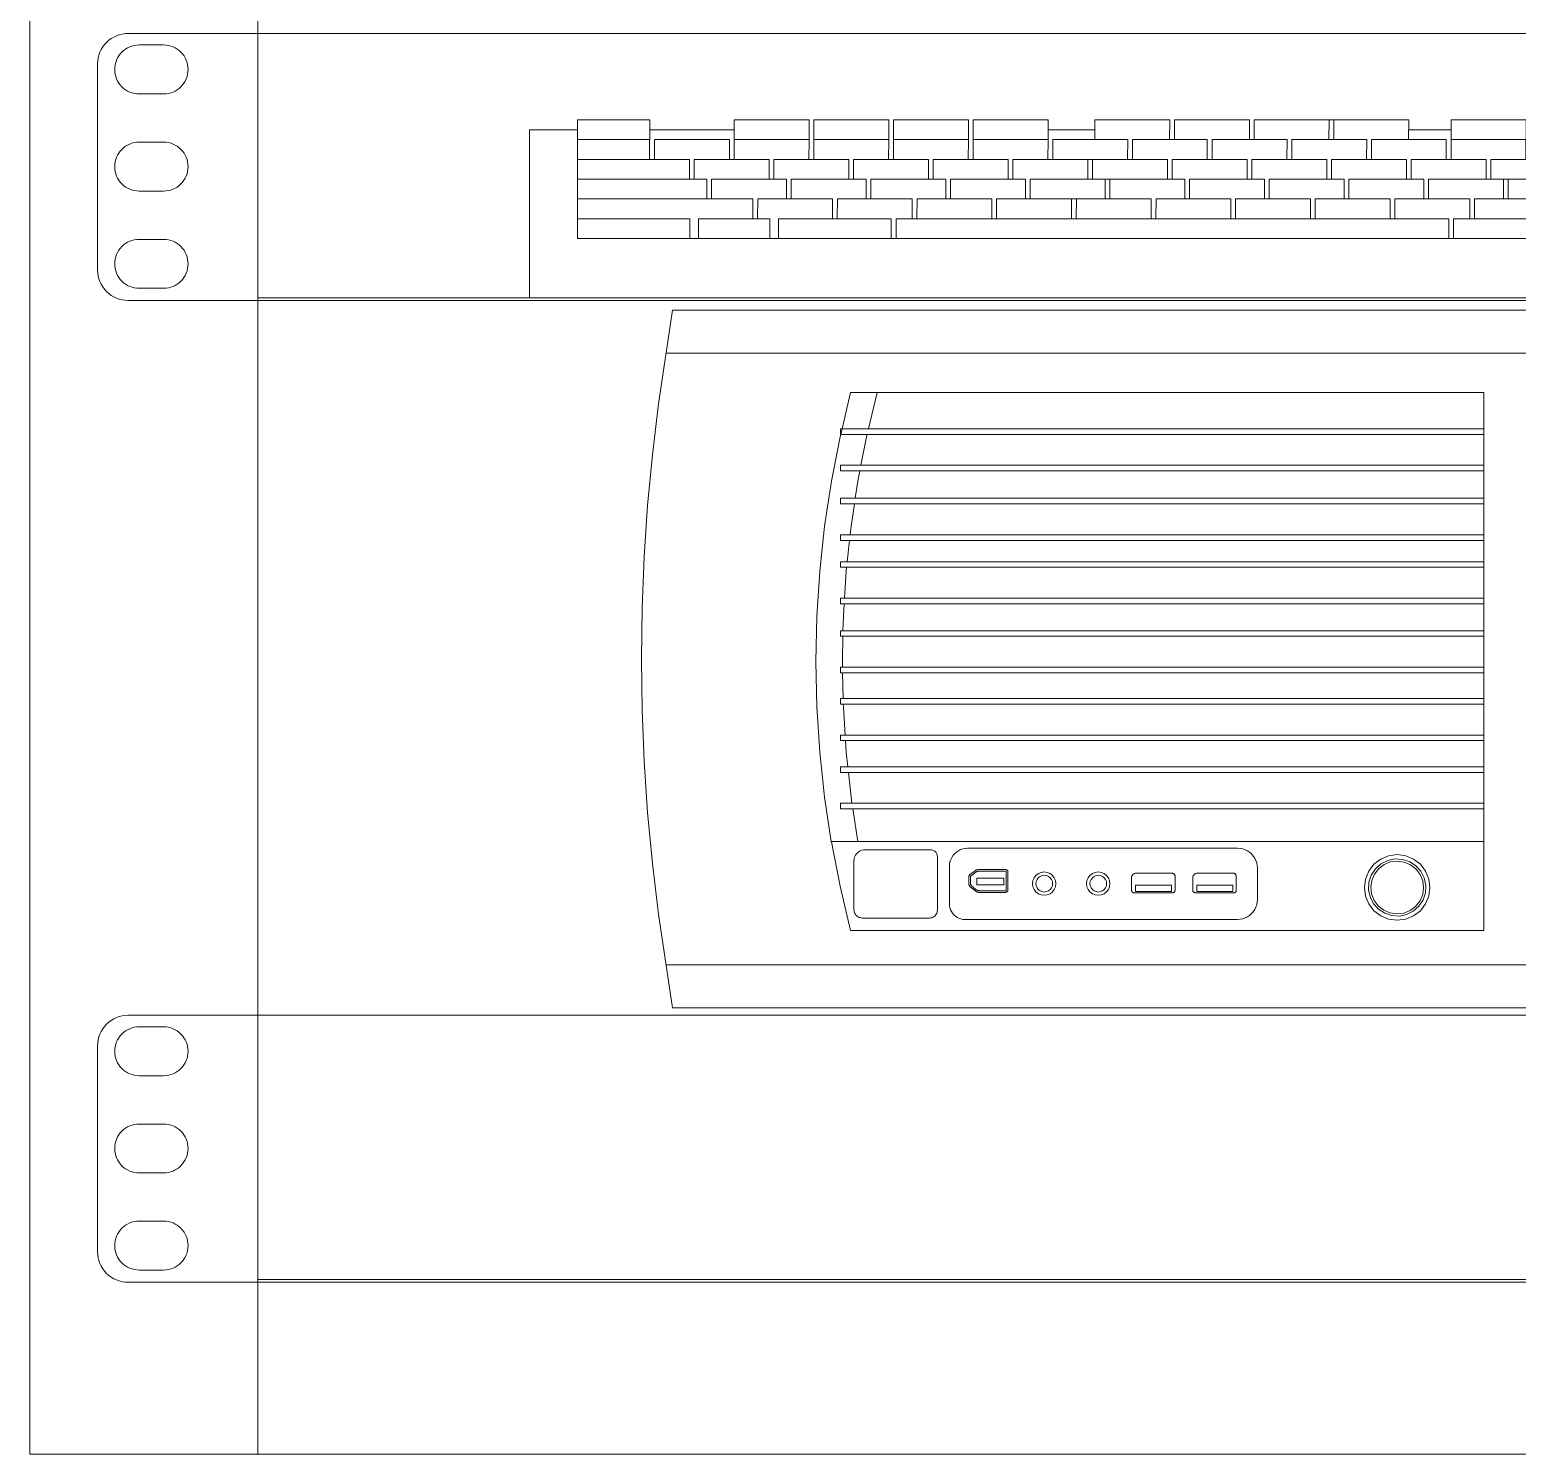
# Model space of a CAD drawing. Header units: millimetres. Extents: x 1256 to 2931, y 3298 to 3694.
# Drawn here: x 2772 to 2784.24, y 3399 to 3410.73 of the extents above; entities that cross this region are included whole.
import ezdxf

# ---------------------------------------------------------------- set-up
doc = ezdxf.new("R2010")
doc.units = ezdxf.units.MM
doc.layers.get('0').update_dxf_attribs({"color": 250, "lineweight": 5})
for name, color, linetype, lineweight in [('(C)1U - Gestion Cable', 250, 'Continuous', 5), ('Pantalla Rack', 250, 'Continuous', 5), ('Rack 1 - 2', 250, 'Continuous', 5), ('Servers', 250, 'Continuous', 5)]:
    doc.layers.add(name, color=color, linetype=linetype, lineweight=lineweight)

# ---------------------------------------------------------------- blocks, each defined once
blk = doc.blocks.new('TECLADO FRONTAL')
at = {"color": 250}
for p, q in [((-0.24055, 0.0425), (-0.24055, 0)), ((-0.24055, 0.0425), (-0.22843, 0.0425)), ((-0.22843, 0.045), (-0.22843, 0.015)), ((-0.21013, 0.045), (-0.22843, 0.045)), ((-0.21015, 0.045), (-0.21017, 0.035)), ((-0.21015, 0.0425), (-0.18878, 0.0425)), ((-0.21013, 0.045), (-0.21014, 0.04)), ((-0.18879, 0.04), (-0.18878, 0.045)), ((-0.16986, 0.045), (-0.18878, 0.045)), ((-0.16986, 0.045), (-0.16987, 0.04)), ((-0.16865, 0.04), (-0.16864, 0.045)), ((-0.14973, 0.045), (-0.16864, 0.045)), ((-0.14973, 0.045), (-0.14974, 0.04)), ((-0.14852, 0.04), (-0.14851, 0.045)), ((-0.12959, 0.045), (-0.14851, 0.045)), ((-0.12959, 0.045), (-0.1296, 0.04)), ((-0.12838, 0.04), (-0.12837, 0.045)), ((-0.10945, 0.045), (-0.12837, 0.045)), ((-0.10945, 0.045), (-0.10946, 0.04)), ((-0.10946, 0.0425), (-0.09764, 0.0425)), ((-0.09765, 0.04), (-0.09764, 0.045)), ((-0.07872, 0.045), (-0.09764, 0.045)), ((-0.07872, 0.045), (-0.07873, 0.04)), ((-0.07751, 0.04), (-0.0775, 0.045)), ((-0.05858, 0.045), (-0.0775, 0.045)), ((-0.05858, 0.045), (-0.05859, 0.04)), ((-0.05738, 0.04), (-0.05737, 0.045)), ((-0.01831, 0.045), (-0.05737, 0.045)), ((-0.03845, 0.045), (-0.03846, 0.04)), ((-0.03724, 0.04), (-0.03723, 0.045)), ((-0.01831, 0.045), (-0.01832, 0.04)), ((-0.01832, 0.0425), (-0.00756, 0.0425)), ((-0.00757, 0.04), (-0.00755, 0.045)), ((0.01136, 0.045), (-0.00755, 0.045)), ((0.01136, 0.045), (0.01135, 0.04)), ((0.01257, 0.04), (0.01258, 0.045)), ((0.0315, 0.045), (0.01258, 0.045)), ((0.0315, 0.045), (0.03149, 0.04)), ((0.03271, 0.04), (0.03272, 0.045)), ((0.05163, 0.045), (0.03272, 0.045)), ((0.05163, 0.045), (0.05162, 0.04)), ((0.05284, 0.04), (0.05285, 0.045)), ((0.07226, 0.045), (0.05285, 0.045)), ((0.07226, 0.045), (0.07226, 0.015)), ((0.07226, 0.0425), (0.08154, 0.0425)), ((0.08154, 0.045), (0.08154, 0.03)), ((0.10039, 0.045), (0.08154, 0.045)), ((0.10039, 0.045), (0.10037, 0.04)), ((0.10159, 0.04), (0.1016, 0.045)), ((0.12052, 0.045), (0.1016, 0.045)), ((0.12052, 0.045), (0.12051, 0.04)), ((0.12173, 0.04), (0.12174, 0.045)), ((0.14066, 0.045), (0.12174, 0.045)), ((0.14066, 0.045), (0.14065, 0.04)), ((0.14065, 0.0425), (0.24055, 0.0425)), ((0.24055, 0.0425), (0.24055, 0)), ((-0.21014, 0.04), (-0.22843, 0.04)), ((-0.20895, 0.035), (-0.20894, 0.04)), ((-0.19002, 0.04), (-0.20894, 0.04)), ((-0.19002, 0.04), (-0.19003, 0.035)), ((-0.18882, 0.035), (-0.1888, 0.04)), ((-0.16987, 0.04), (-0.1888, 0.04)), ((-0.16989, 0.04), (-0.1699, 0.035)), ((-0.16868, 0.035), (-0.16867, 0.04)), ((-0.14974, 0.04), (-0.16867, 0.04)), ((-0.14975, 0.04), (-0.14976, 0.035)), ((-0.14854, 0.035), (-0.14853, 0.04)), ((-0.1296, 0.04), (-0.14853, 0.04)), ((-0.12962, 0.04), (-0.12963, 0.035)), ((-0.12841, 0.035), (-0.1284, 0.04)), ((-0.10946, 0.04), (-0.1284, 0.04)), ((-0.10948, 0.04), (-0.10949, 0.035)), ((-0.10827, 0.035), (-0.10826, 0.04)), ((-0.08934, 0.04), (-0.10826, 0.04)), ((-0.08934, 0.04), (-0.08935, 0.035)), ((-0.08813, 0.035), (-0.08812, 0.04)), ((-0.06921, 0.04), (-0.08812, 0.04)), ((-0.06921, 0.04), (-0.06922, 0.035)), ((-0.068, 0.035), (-0.06799, 0.04)), ((-0.04907, 0.04), (-0.06799, 0.04)), ((-0.04907, 0.04), (-0.04908, 0.035)), ((-0.04786, 0.035), (-0.04785, 0.04)), ((-0.02893, 0.04), (-0.04785, 0.04)), ((-0.02893, 0.04), (-0.02895, 0.035)), ((-0.02773, 0.035), (-0.02772, 0.04)), ((-0.0088, 0.04), (-0.02772, 0.04)), ((-0.0088, 0.04), (-0.00881, 0.035)), ((-0.00759, 0.035), (-0.00758, 0.04)), ((0.01135, 0.04), (-0.00758, 0.04)), ((0.01134, 0.04), (0.01133, 0.035)), ((0.01255, 0.035), (0.01256, 0.04)), ((0.03149, 0.04), (0.01256, 0.04)), ((0.03147, 0.04), (0.03146, 0.035)), ((0.03268, 0.035), (0.03269, 0.04)), ((0.07226, 0.04), (0.03269, 0.04)), ((0.10037, 0.04), (0.08154, 0.04)), ((0.10036, 0.04), (0.10035, 0.035)), ((0.10157, 0.035), (0.10158, 0.04)), ((0.12051, 0.04), (0.10158, 0.04)), ((0.1205, 0.04), (0.12049, 0.035)), ((0.1217, 0.035), (0.12171, 0.04)), ((0.14063, 0.04), (0.12171, 0.04)), ((0.14063, 0.04), (0.14062, 0.035)), ((0.14938, 0.04), (0.14938, 0.015)), ((0.16833, 0.04), (0.14938, 0.04)), ((0.16833, 0.04), (0.16829, 0.02)), ((0.16951, 0.02), (0.16955, 0.04)), ((0.18843, 0.04), (0.16955, 0.04)), ((0.18843, 0.04), (0.18843, 0.015)), ((0.18964, 0.04), (0.18964, 0.015)), ((0.20856, 0.04), (0.18964, 0.04)), ((0.20856, 0.04), (0.20856, 0.015)), ((0.20978, 0.04), (0.20978, 0.015)), ((0.22872, 0.04), (0.20978, 0.04)), ((0.2287, 0.04), (0.2287, 0.015)), ((-0.2001, 0.035), (-0.22843, 0.035)), ((-0.2001, 0.035), (-0.20011, 0.03)), ((-0.19889, 0.03), (-0.19888, 0.035)), ((-0.17997, 0.035), (-0.19888, 0.035)), ((-0.17997, 0.035), (-0.17998, 0.03)), ((-0.17876, 0.03), (-0.17875, 0.035)), ((-0.15983, 0.035), (-0.17875, 0.035)), ((-0.15983, 0.035), (-0.15984, 0.03)), ((-0.15862, 0.03), (-0.15861, 0.035)), ((-0.13969, 0.035), (-0.15861, 0.035)), ((-0.13969, 0.035), (-0.1397, 0.03)), ((-0.13849, 0.03), (-0.13848, 0.035)), ((-0.11956, 0.035), (-0.13848, 0.035)), ((-0.11956, 0.035), (-0.11957, 0.03)), ((-0.11835, 0.03), (-0.11834, 0.035)), ((-0.07929, 0.035), (-0.11834, 0.035)), ((-0.09942, 0.035), (-0.09943, 0.03)), ((-0.09821, 0.03), (-0.0982, 0.035)), ((-0.07929, 0.035), (-0.0793, 0.03)), ((-0.07808, 0.03), (-0.07807, 0.035)), ((-0.05915, 0.035), (-0.07807, 0.035)), ((-0.05915, 0.035), (-0.05916, 0.03)), ((-0.05794, 0.03), (-0.05793, 0.035)), ((-0.03901, 0.035), (-0.05793, 0.035)), ((-0.03901, 0.035), (-0.03902, 0.03)), ((-0.03781, 0.03), (-0.03779, 0.035)), ((-0.01888, 0.035), (-0.03779, 0.035)), ((-0.01888, 0.035), (-0.01889, 0.03)), ((-0.01767, 0.03), (-0.01766, 0.035)), ((0.00126, 0.035), (-0.01766, 0.035)), ((0.00126, 0.035), (0.00125, 0.03)), ((0.00247, 0.03), (0.00248, 0.035)), ((0.02139, 0.035), (0.00248, 0.035)), ((0.02139, 0.035), (0.02138, 0.03)), ((0.0226, 0.03), (0.02261, 0.035)), ((0.04153, 0.035), (0.02261, 0.035)), ((0.04153, 0.035), (0.04152, 0.03)), ((0.0426, 0.035), (0.04259, 0.03)), ((0.07226, 0.035), (0.0426, 0.035)), ((0.10035, 0.035), (0.08154, 0.035)), ((0.10035, 0.035), (0.10034, 0.03)), ((0.10156, 0.03), (0.10157, 0.035)), ((0.12049, 0.035), (0.10157, 0.035)), ((0.12049, 0.035), (0.12048, 0.03)), ((0.12169, 0.03), (0.1217, 0.035)), ((0.14062, 0.035), (0.1217, 0.035)), ((0.14062, 0.035), (0.14061, 0.03)), ((0.16832, 0.035), (0.14938, 0.035)), ((0.18843, 0.035), (0.16954, 0.035)), ((0.20856, 0.035), (0.18964, 0.035)), ((0.22872, 0.035), (0.20978, 0.035)), ((-0.19573, 0.03), (-0.22843, 0.03)), ((-0.19573, 0.03), (-0.19574, 0.025)), ((-0.19452, 0.025), (-0.19451, 0.03)), ((-0.17559, 0.03), (-0.19451, 0.03)), ((-0.17559, 0.03), (-0.1756, 0.025)), ((-0.17439, 0.025), (-0.17438, 0.03)), ((-0.15546, 0.03), (-0.17438, 0.03)), ((-0.15546, 0.03), (-0.15547, 0.025)), ((-0.15425, 0.025), (-0.15424, 0.03)), ((-0.13532, 0.03), (-0.15424, 0.03)), ((-0.13532, 0.03), (-0.13533, 0.025)), ((-0.13411, 0.025), (-0.1341, 0.03)), ((-0.11519, 0.03), (-0.1341, 0.03)), ((-0.11519, 0.03), (-0.1152, 0.025)), ((-0.11398, 0.025), (-0.11397, 0.03)), ((-0.07491, 0.03), (-0.11397, 0.03)), ((-0.09505, 0.03), (-0.09506, 0.025)), ((-0.09384, 0.025), (-0.09383, 0.03)), ((-0.07491, 0.03), (-0.07492, 0.025)), ((-0.07371, 0.025), (-0.0737, 0.03)), ((-0.05478, 0.03), (-0.0737, 0.03)), ((-0.05478, 0.03), (-0.05479, 0.025)), ((-0.05357, 0.025), (-0.05356, 0.03)), ((-0.03464, 0.03), (-0.05356, 0.03)), ((-0.03464, 0.03), (-0.03465, 0.025)), ((-0.03343, 0.025), (-0.03342, 0.03)), ((-0.01451, 0.03), (-0.03342, 0.03)), ((-0.01451, 0.03), (-0.01452, 0.025)), ((-0.0133, 0.025), (-0.01329, 0.03)), ((0.04561, 0.03), (-0.01329, 0.03)), ((0.00563, 0.03), (0.00562, 0.025)), ((0.00684, 0.025), (0.00685, 0.03)), ((0.02577, 0.03), (0.02576, 0.025)), ((0.02684, 0.03), (0.02683, 0.025)), ((0.04561, 0.03), (0.0456, 0.025)), ((0.04561, 0.03), (0.04672, 0.03)), ((0.04672, 0.03), (0.04671, 0.025)), ((0.14061, 0.03), (0.08154, 0.03)), ((0.16831, 0.03), (0.14938, 0.03)), ((0.18843, 0.03), (0.16953, 0.03)), ((0.20856, 0.03), (0.18964, 0.03)), ((0.22872, 0.03), (0.20978, 0.03)), ((-0.22844, 0.025), (-0.18408, 0.025)), ((-0.18408, 0.025), (-0.22844, 0.025)), ((-0.18408, 0.025), (-0.18409, 0.02)), ((-0.18288, 0.02), (-0.18286, 0.025)), ((-0.18286, 0.025), (-0.16395, 0.025)), ((-0.16395, 0.025), (-0.18286, 0.025)), ((-0.16395, 0.025), (-0.16396, 0.02)), ((-0.16274, 0.02), (-0.16273, 0.025)), ((-0.16273, 0.025), (-0.14381, 0.025)), ((-0.14381, 0.025), (-0.16273, 0.025)), ((-0.14381, 0.025), (-0.14382, 0.02)), ((-0.1426, 0.02), (-0.14259, 0.025)), ((-0.14259, 0.025), (-0.12368, 0.025)), ((-0.12368, 0.025), (-0.14259, 0.025)), ((-0.12368, 0.025), (-0.12369, 0.02)), ((-0.12247, 0.02), (-0.12246, 0.025)), ((-0.12246, 0.025), (-0.0834, 0.025)), ((-0.0834, 0.025), (-0.12246, 0.025)), ((-0.10354, 0.025), (-0.10355, 0.02)), ((-0.10233, 0.02), (-0.10232, 0.025)), ((-0.0834, 0.025), (-0.08341, 0.02)), ((-0.08219, 0.02), (-0.08218, 0.025)), ((-0.08218, 0.025), (-0.06327, 0.025)), ((-0.06327, 0.025), (-0.08218, 0.025)), ((-0.06327, 0.025), (-0.06328, 0.02)), ((-0.06206, 0.02), (-0.06205, 0.025)), ((-0.06205, 0.025), (-0.04313, 0.025)), ((-0.04313, 0.025), (-0.06205, 0.025)), ((-0.04313, 0.025), (-0.04314, 0.02)), ((-0.04192, 0.02), (-0.04191, 0.025)), ((-0.04191, 0.025), (-0.02299, 0.025)), ((-0.02299, 0.025), (-0.04191, 0.025)), ((-0.02299, 0.025), (-0.02301, 0.02)), ((-0.02179, 0.02), (-0.02178, 0.025)), ((-0.02178, 0.025), (-0.00286, 0.025)), ((-0.00286, 0.025), (-0.02178, 0.025)), ((-0.00286, 0.025), (-0.00287, 0.02)), ((-0.00165, 0.02), (-0.00164, 0.025)), ((-0.00164, 0.025), (0.01728, 0.025)), ((0.01728, 0.025), (-0.00164, 0.025)), ((0.01728, 0.025), (0.01727, 0.02)), ((0.01849, 0.02), (0.0185, 0.025)), ((0.0185, 0.025), (0.07226, 0.025)), ((0.07226, 0.025), (0.0185, 0.025)), ((0.10168, 0.02), (0.10169, 0.025)), ((0.10169, 0.025), (0.12061, 0.025)), ((0.12061, 0.025), (0.10169, 0.025)), ((0.12061, 0.025), (0.1206, 0.02)), ((0.14938, 0.025), (0.1683, 0.025)), ((0.16952, 0.025), (0.18843, 0.025)), ((0.18843, 0.025), (0.16952, 0.025)), ((0.18964, 0.025), (0.20856, 0.025)), ((0.20856, 0.025), (0.18964, 0.025)), ((0.20978, 0.025), (0.22871, 0.025)), ((0.22871, 0.025), (0.20978, 0.025)), ((-0.22845, 0.02), (-0.19998, 0.02)), ((-0.22843, 0.02), (-0.19998, 0.02)), ((-0.19998, 0.02), (-0.19998, 0.015)), ((-0.19779, 0.02), (-0.17978, 0.02)), ((-0.19779, 0.02), (-0.19779, 0.015)), ((-0.19779, 0.02), (-0.17978, 0.02)), ((-0.17978, 0.02), (-0.17978, 0.015)), ((-0.17757, 0.02), (-0.14912, 0.02)), ((-0.17757, 0.02), (-0.17757, 0.015)), ((-0.17757, 0.02), (-0.14912, 0.02)), ((-0.14912, 0.02), (-0.14912, 0.015)), ((-0.1479, 0.02), (-0.00817, 0.02)), ((-0.1479, 0.02), (-0.1479, 0.015)), ((-0.1479, 0.02), (-0.00817, 0.02)), ((-0.00817, 0.02), (-0.00817, 0.015)), ((-0.00695, 0.02), (0.02151, 0.02)), ((-0.00695, 0.02), (-0.00695, 0.015)), ((-0.00695, 0.02), (0.02151, 0.02)), ((0.02151, 0.02), (0.02151, 0.015)), ((0.0237, 0.02), (0.04172, 0.02)), ((0.0237, 0.02), (0.0237, 0.015)), ((0.0237, 0.02), (0.04172, 0.02)), ((0.04172, 0.02), (0.04172, 0.015)), ((0.04392, 0.02), (0.07226, 0.02)), ((0.04392, 0.02), (0.04392, 0.015)), ((0.04392, 0.02), (0.07226, 0.02)), ((0.08154, 0.02), (0.10046, 0.02)), ((0.08154, 0.02), (0.08154, 0.015)), ((0.08154, 0.02), (0.10046, 0.02)), ((0.10046, 0.02), (0.10046, 0.015)), ((0.10168, 0.02), (0.12059, 0.02)), ((0.10168, 0.02), (0.10168, 0.015)), ((0.10168, 0.02), (0.12059, 0.02)), ((0.12059, 0.02), (0.12059, 0.015)), ((0.12181, 0.02), (0.14073, 0.02)), ((0.12181, 0.02), (0.12181, 0.015)), ((0.12181, 0.02), (0.14073, 0.02)), ((0.14073, 0.02), (0.14073, 0.015)), ((0.14938, 0.02), (0.18843, 0.02)), ((0.14938, 0.02), (0.18843, 0.02)), ((0.18964, 0.02), (0.20856, 0.02)), ((0.18964, 0.02), (0.20856, 0.02)), ((0.20978, 0.02), (0.2287, 0.02)), ((0.20978, 0.02), (0.2287, 0.02)), ((-0.22843, 0.015), (0.07226, 0.015)), ((0.08154, 0.015), (0.14073, 0.015)), ((0.14938, 0.015), (0.2287, 0.015)), ((-0.24055, 0), (0.24055, 0))]:
    blk.add_line(p, q, dxfattribs=at)

msp = doc.modelspace()

# ---------------------------------------------------------------- linework, layer by layer
at = {"layer": '(C)1U - Gestion Cable'}
for points in [[(2772.805, 3408.502), (2772.805, 3408.502, -0.414214), (2772.553, 3408.753), (2772.553, 3410.449, -0.414214), (2772.805, 3410.7)], [(2772.805, 3400.419), (2772.805, 3400.419, -0.414214), (2772.553, 3400.671), (2772.553, 3402.366, -0.414214), (2772.805, 3402.618)]]:
    msp.add_lwpolyline(points, format="xyb", dxfattribs=at)
for points in [[(2772.895, 3410.202), (2773.097, 3410.202, 0.414214), (2773.298, 3410.403), (2773.298, 3410.403, 0.414214), (2773.097, 3410.605), (2772.895, 3410.605, 0.414214), (2772.694, 3410.403), (2772.694, 3410.403, 0.414214)], [(2772.895, 3409.402), (2773.097, 3409.402, 0.414214), (2773.298, 3409.603), (2773.298, 3409.603, 0.414214), (2773.097, 3409.805), (2772.895, 3409.805, 0.414214), (2772.694, 3409.603), (2772.694, 3409.603, 0.414214)], [(2772.895, 3408.602), (2773.097, 3408.602, 0.414214), (2773.298, 3408.803), (2773.298, 3408.803, 0.414214), (2773.097, 3409.005), (2772.895, 3409.005, 0.414214), (2772.694, 3408.803), (2772.694, 3408.803, 0.414214)], [(2772.895, 3402.12), (2773.097, 3402.12, 0.414214), (2773.298, 3402.321), (2773.298, 3402.321, 0.414214), (2773.097, 3402.522), (2772.895, 3402.522, 0.414214), (2772.694, 3402.321), (2772.694, 3402.321, 0.414214)], [(2772.895, 3401.32), (2773.097, 3401.32, 0.414214), (2773.298, 3401.521), (2773.298, 3401.521, 0.414214), (2773.097, 3401.722), (2772.895, 3401.722, 0.414214), (2772.694, 3401.521), (2772.694, 3401.521, 0.414214)], [(2772.895, 3400.52), (2773.097, 3400.52, 0.414214), (2773.298, 3400.721), (2773.298, 3400.721, 0.414214), (2773.097, 3400.923), (2772.895, 3400.923, 0.414214), (2772.694, 3400.721), (2772.694, 3400.721, 0.414214)]]:
    msp.add_lwpolyline(points, format="xyb", close=True, dxfattribs=at)
for points in [[(2772.805, 3410.7), (2795.268, 3410.7)], [(2795.268, 3408.502), (2772.805, 3408.502)], [(2772.805, 3402.618), (2795.268, 3402.618)], [(2795.268, 3400.419), (2772.805, 3400.419)]]:
    msp.add_lwpolyline(points, dxfattribs=at)
for p, q in [((2773.872, 3399.004), (2773.872, 3429.655)), ((2784.037, 3408.524), (2773.872, 3408.524)), ((2783.938, 3408.524), (2794.103, 3408.524)), ((2784.037, 3400.442), (2773.872, 3400.442)), ((2783.938, 3400.442), (2794.103, 3400.442))]:
    msp.add_line(p, q)
at = {"layer": 'Rack 1 - 2'}
for p, q in [((2771.995, 3399.004), (2771.995, 3429.655)), ((2781.847, 3399.004), (2771.995, 3399.004)), ((2781.847, 3399.004), (2786.226, 3399.004))]:
    msp.add_line(p, q, dxfattribs=at)
at = {"layer": 'Servers'}
for p, q in [((2777.17, 3407.65), (2777.285, 3408.422)), ((2790.789, 3408.422), (2777.285, 3408.422)), ((2777.285, 3408.422), (2790.789, 3408.422)), ((2777.827, 3408.067), (2777.232, 3408.067)), ((2789.545, 3408.067), (2777.827, 3408.067)), ((2777.119, 3407.232), (2777.17, 3407.65)), ((2778.75, 3407.743), (2778.679, 3407.445)), ((2778.75, 3407.743), (2778.968, 3407.743)), ((2778.968, 3407.743), (2778.896, 3407.445)), ((2778.968, 3407.743), (2783.961, 3407.743)), ((2783.961, 3407.743), (2783.961, 3407.445)), ((2778.666, 3407.399), (2778.666, 3407.445)), ((2778.666, 3407.445), (2778.679, 3407.445)), ((2778.679, 3407.445), (2778.668, 3407.399)), ((2778.679, 3407.445), (2778.896, 3407.445)), ((2778.896, 3407.445), (2783.961, 3407.445)), ((2783.961, 3407.445), (2783.961, 3407.399)), ((2778.663, 3407.38), (2778.592, 3407.014)), ((2778.668, 3407.399), (2778.663, 3407.38)), ((2778.668, 3407.399), (2778.666, 3407.399)), ((2778.885, 3407.399), (2778.668, 3407.399)), ((2778.881, 3407.38), (2778.835, 3407.145)), ((2778.885, 3407.399), (2778.881, 3407.38)), ((2783.961, 3407.399), (2778.885, 3407.399)), ((2783.961, 3407.399), (2783.961, 3407.145)), ((2777.079, 3406.813), (2777.119, 3407.232)), ((2778.666, 3407.099), (2778.666, 3407.145)), ((2778.666, 3407.145), (2778.835, 3407.145)), ((2778.826, 3407.099), (2778.666, 3407.099)), ((2778.826, 3407.099), (2778.809, 3407.014)), ((2783.961, 3407.099), (2778.826, 3407.099)), ((2778.835, 3407.145), (2783.961, 3407.145)), ((2783.961, 3407.145), (2783.961, 3407.099)), ((2783.961, 3407.099), (2783.961, 3406.873)), ((2778.592, 3407.014), (2778.536, 3406.645)), ((2778.809, 3407.014), (2778.788, 3406.873)), ((2777.051, 3406.392), (2777.079, 3406.813)), ((2778.666, 3406.827), (2778.666, 3406.873)), ((2778.666, 3406.873), (2778.788, 3406.873)), ((2778.781, 3406.827), (2778.666, 3406.827)), ((2778.781, 3406.827), (2778.753, 3406.645)), ((2783.961, 3406.827), (2778.781, 3406.827)), ((2778.788, 3406.873), (2783.961, 3406.873)), ((2783.961, 3406.873), (2783.961, 3406.827)), ((2783.961, 3406.827), (2783.961, 3406.573)), ((2778.536, 3406.645), (2778.496, 3406.274)), ((2778.666, 3406.527), (2778.666, 3406.573)), ((2778.666, 3406.573), (2778.746, 3406.573)), ((2778.753, 3406.645), (2778.746, 3406.573)), ((2778.746, 3406.573), (2783.961, 3406.573)), ((2783.961, 3406.573), (2783.961, 3406.527)), ((2778.741, 3406.527), (2778.666, 3406.527)), ((2778.741, 3406.527), (2778.722, 3406.35)), ((2783.961, 3406.527), (2778.741, 3406.527)), ((2783.961, 3406.527), (2783.961, 3406.35)), ((2777.034, 3405.971), (2777.051, 3406.392)), ((2778.666, 3406.305), (2778.666, 3406.35)), ((2778.666, 3406.35), (2778.722, 3406.35)), ((2778.717, 3406.305), (2778.666, 3406.305)), ((2778.717, 3406.305), (2778.714, 3406.274)), ((2783.961, 3406.305), (2778.717, 3406.305)), ((2778.722, 3406.35), (2783.961, 3406.35)), ((2783.961, 3406.35), (2783.961, 3406.305)), ((2783.961, 3406.305), (2783.961, 3406.05)), ((2778.496, 3406.274), (2778.472, 3405.902)), ((2778.714, 3406.274), (2778.699, 3406.05)), ((2777.028, 3405.55), (2777.034, 3405.971)), ((2778.666, 3406.005), (2778.666, 3406.05)), ((2778.666, 3406.05), (2778.699, 3406.05)), ((2778.696, 3406.005), (2778.666, 3406.005)), ((2778.696, 3406.005), (2778.69, 3405.902)), ((2783.961, 3406.005), (2778.696, 3406.005)), ((2778.699, 3406.05), (2783.961, 3406.05)), ((2783.961, 3406.05), (2783.961, 3406.005)), ((2783.961, 3406.005), (2783.961, 3405.783)), ((2778.472, 3405.902), (2778.464, 3405.529)), ((2778.69, 3405.902), (2778.687, 3405.783)), ((2778.666, 3405.737), (2778.666, 3405.783)), ((2778.666, 3405.783), (2778.687, 3405.783)), ((2778.686, 3405.737), (2778.666, 3405.737)), ((2778.686, 3405.737), (2778.682, 3405.529)), ((2783.961, 3405.737), (2778.686, 3405.737)), ((2778.687, 3405.783), (2783.961, 3405.783)), ((2783.961, 3405.783), (2783.961, 3405.737)), ((2783.961, 3405.737), (2783.961, 3405.483)), ((2777.034, 3405.129), (2777.028, 3405.55)), ((2778.464, 3405.529), (2778.472, 3405.156)), ((2778.666, 3405.437), (2778.666, 3405.483)), ((2778.666, 3405.483), (2778.683, 3405.483)), ((2778.682, 3405.529), (2778.683, 3405.483)), ((2778.683, 3405.483), (2783.961, 3405.483)), ((2783.961, 3405.483), (2783.961, 3405.437)), ((2778.684, 3405.437), (2778.666, 3405.437)), ((2778.684, 3405.437), (2778.688, 3405.224)), ((2783.961, 3405.437), (2778.684, 3405.437)), ((2783.961, 3405.437), (2783.961, 3405.224)), ((2778.666, 3405.178), (2778.666, 3405.224)), ((2778.666, 3405.224), (2778.688, 3405.224)), ((2778.688, 3405.224), (2783.961, 3405.224)), ((2783.961, 3405.224), (2783.961, 3405.178)), ((2777.051, 3404.708), (2777.034, 3405.129)), ((2778.472, 3405.156), (2778.496, 3404.784)), ((2778.689, 3405.178), (2778.666, 3405.178)), ((2778.689, 3405.178), (2778.69, 3405.156)), ((2783.961, 3405.178), (2778.689, 3405.178)), ((2778.69, 3405.156), (2778.705, 3404.924)), ((2783.961, 3405.178), (2783.961, 3404.924)), ((2778.666, 3404.878), (2778.666, 3404.924)), ((2778.666, 3404.924), (2778.705, 3404.924)), ((2778.708, 3404.878), (2778.666, 3404.878)), ((2778.705, 3404.924), (2783.961, 3404.924)), ((2778.708, 3404.878), (2778.714, 3404.784)), ((2783.961, 3404.878), (2778.708, 3404.878)), ((2783.961, 3404.924), (2783.961, 3404.878)), ((2783.961, 3404.878), (2783.961, 3404.663)), ((2778.496, 3404.784), (2778.536, 3404.413)), ((2778.714, 3404.784), (2778.727, 3404.663)), ((2777.079, 3404.287), (2777.051, 3404.708)), ((2778.666, 3404.617), (2778.666, 3404.663)), ((2778.666, 3404.663), (2778.727, 3404.663)), ((2778.732, 3404.617), (2778.666, 3404.617)), ((2778.727, 3404.663), (2783.961, 3404.663)), ((2778.732, 3404.617), (2778.753, 3404.413)), ((2783.961, 3404.617), (2778.732, 3404.617)), ((2783.961, 3404.663), (2783.961, 3404.617)), ((2783.961, 3404.617), (2783.961, 3404.363)), ((2778.536, 3404.413), (2778.591, 3404.048)), ((2778.666, 3404.317), (2778.666, 3404.363)), ((2778.666, 3404.363), (2778.761, 3404.363)), ((2778.753, 3404.413), (2778.761, 3404.363)), ((2778.761, 3404.363), (2783.961, 3404.363)), ((2783.961, 3404.363), (2783.961, 3404.317)), ((2777.119, 3403.868), (2777.079, 3404.287)), ((2778.768, 3404.317), (2778.666, 3404.317)), ((2778.768, 3404.317), (2778.809, 3404.048)), ((2783.961, 3404.317), (2778.768, 3404.317)), ((2783.961, 3404.317), (2783.961, 3404.048)), ((2778.591, 3404.048), (2778.592, 3404.045)), ((2778.591, 3404.048), (2778.809, 3404.048)), ((2778.592, 3404.045), (2778.663, 3403.679)), ((2778.809, 3404.048), (2783.961, 3404.048)), ((2778.843, 3403.976), (2778.832, 3403.972)), ((2778.855, 3403.978), (2778.843, 3403.976)), ((2778.866, 3403.979), (2778.855, 3403.978)), ((2778.866, 3403.979), (2779.409, 3403.979)), ((2779.409, 3403.979), (2779.417, 3403.979)), ((2779.417, 3403.979), (2779.424, 3403.977)), ((2779.424, 3403.977), (2779.43, 3403.975)), ((2779.655, 3403.981), (2779.637, 3403.972)), ((2779.673, 3403.987), (2779.655, 3403.981)), ((2779.693, 3403.991), (2779.673, 3403.987)), ((2779.712, 3403.992), (2779.693, 3403.991)), ((2779.712, 3403.992), (2781.933, 3403.992)), ((2781.933, 3403.992), (2781.955, 3403.991)), ((2781.955, 3403.991), (2781.976, 3403.987)), ((2781.976, 3403.987), (2781.996, 3403.98)), ((2781.996, 3403.98), (2782.015, 3403.971)), ((2783.961, 3404.048), (2783.961, 3403.316)), ((2777.17, 3403.45), (2777.119, 3403.868)), ((2778.778, 3403.902), (2778.777, 3403.89)), ((2778.777, 3403.487), (2778.777, 3403.89)), ((2778.78, 3403.913), (2778.778, 3403.902)), ((2778.784, 3403.924), (2778.78, 3403.913)), ((2778.789, 3403.935), (2778.784, 3403.924)), ((2778.795, 3403.944), (2778.789, 3403.935)), ((2778.803, 3403.953), (2778.795, 3403.944)), ((2778.812, 3403.961), (2778.803, 3403.953)), ((2778.822, 3403.967), (2778.812, 3403.961)), ((2778.832, 3403.972), (2778.822, 3403.967)), ((2779.43, 3403.975), (2779.437, 3403.972)), ((2779.437, 3403.972), (2779.443, 3403.968)), ((2779.443, 3403.968), (2779.448, 3403.963)), ((2779.448, 3403.963), (2779.453, 3403.958)), ((2779.453, 3403.958), (2779.457, 3403.952)), ((2779.457, 3403.952), (2779.46, 3403.946)), ((2779.46, 3403.946), (2779.462, 3403.939)), ((2779.462, 3403.939), (2779.463, 3403.932)), ((2779.463, 3403.932), (2779.464, 3403.925)), ((2779.464, 3403.925), (2779.464, 3403.483)), ((2779.563, 3403.862), (2779.562, 3403.842)), ((2779.567, 3403.881), (2779.563, 3403.862)), ((2779.573, 3403.9), (2779.567, 3403.881)), ((2779.582, 3403.917), (2779.573, 3403.9)), ((2779.593, 3403.934), (2779.582, 3403.917)), ((2779.606, 3403.948), (2779.593, 3403.934)), ((2779.621, 3403.961), (2779.606, 3403.948)), ((2779.637, 3403.972), (2779.621, 3403.961)), ((2782.015, 3403.971), (2782.033, 3403.959)), ((2782.033, 3403.959), (2782.049, 3403.945)), ((2782.049, 3403.945), (2782.063, 3403.928)), ((2782.063, 3403.928), (2782.075, 3403.911)), ((2782.075, 3403.911), (2782.085, 3403.892)), ((2782.085, 3403.892), (2782.091, 3403.871)), ((2782.091, 3403.871), (2782.096, 3403.85)), ((2783.056, 3403.86), (2783.013, 3403.804)), ((2783.112, 3403.903), (2783.056, 3403.86)), ((2783.114, 3403.864), (2783.068, 3403.823)), ((2783.14, 3403.859), (2783.095, 3403.825)), ((2783.177, 3403.93), (2783.112, 3403.903)), ((2783.169, 3403.892), (2783.114, 3403.864)), ((2783.193, 3403.88), (2783.14, 3403.859)), ((2783.229, 3403.905), (2783.169, 3403.892)), ((2783.247, 3403.94), (2783.177, 3403.93)), ((2783.25, 3403.887), (2783.193, 3403.88)), ((2783.291, 3403.901), (2783.229, 3403.905)), ((2783.317, 3403.93), (2783.247, 3403.94)), ((2783.306, 3403.879), (2783.25, 3403.887)), ((2783.349, 3403.882), (2783.291, 3403.901)), ((2783.358, 3403.857), (2783.306, 3403.879)), ((2783.382, 3403.903), (2783.317, 3403.93)), ((2783.401, 3403.848), (2783.349, 3403.882)), ((2783.403, 3403.821), (2783.358, 3403.857)), ((2783.438, 3403.86), (2783.382, 3403.903)), ((2783.481, 3403.804), (2783.438, 3403.86)), ((2779.562, 3403.535), (2779.562, 3403.842)), ((2779.723, 3403.76), (2779.722, 3403.757)), ((2779.722, 3403.757), (2779.722, 3403.755)), ((2779.722, 3403.755), (2779.722, 3403.752)), ((2779.722, 3403.752), (2779.722, 3403.703)), ((2779.724, 3403.765), (2779.723, 3403.763)), ((2779.723, 3403.763), (2779.723, 3403.76)), ((2779.726, 3403.768), (2779.724, 3403.765)), ((2779.727, 3403.77), (2779.726, 3403.768)), ((2779.728, 3403.773), (2779.727, 3403.77)), ((2779.73, 3403.775), (2779.728, 3403.773)), ((2779.732, 3403.777), (2779.73, 3403.775)), ((2779.734, 3403.779), (2779.732, 3403.777)), ((2779.736, 3403.78), (2779.734, 3403.779)), ((2779.736, 3403.757), (2779.735, 3403.755)), ((2779.735, 3403.755), (2779.735, 3403.754)), ((2779.735, 3403.754), (2779.735, 3403.752)), ((2779.735, 3403.752), (2779.735, 3403.703)), ((2779.776, 3403.808), (2779.736, 3403.78)), ((2779.737, 3403.76), (2779.736, 3403.758)), ((2779.736, 3403.758), (2779.736, 3403.757)), ((2779.738, 3403.762), (2779.737, 3403.76)), ((2779.739, 3403.764), (2779.738, 3403.763)), ((2779.738, 3403.763), (2779.738, 3403.762)), ((2779.74, 3403.766), (2779.739, 3403.764)), ((2779.742, 3403.767), (2779.74, 3403.766)), ((2779.743, 3403.768), (2779.742, 3403.767)), ((2779.744, 3403.769), (2779.743, 3403.768)), ((2779.784, 3403.797), (2779.744, 3403.769)), ((2779.778, 3403.809), (2779.776, 3403.808)), ((2779.78, 3403.811), (2779.778, 3403.809)), ((2779.783, 3403.812), (2779.78, 3403.811)), ((2779.785, 3403.813), (2779.783, 3403.812)), ((2779.785, 3403.798), (2779.784, 3403.797)), ((2779.787, 3403.814), (2779.785, 3403.813)), ((2779.787, 3403.799), (2779.785, 3403.798)), ((2779.79, 3403.815), (2779.787, 3403.814)), ((2779.789, 3403.8), (2779.787, 3403.799)), ((2779.788, 3403.747), (2779.788, 3403.69)), ((2780.01, 3403.747), (2779.788, 3403.747)), ((2779.79, 3403.801), (2779.789, 3403.8)), ((2779.792, 3403.816), (2779.79, 3403.815)), ((2779.792, 3403.801), (2779.79, 3403.801)), ((2779.795, 3403.816), (2779.792, 3403.816)), ((2779.794, 3403.802), (2779.792, 3403.801)), ((2779.796, 3403.802), (2779.794, 3403.802)), ((2779.798, 3403.817), (2779.795, 3403.816)), ((2779.798, 3403.803), (2779.796, 3403.802)), ((2779.8, 3403.817), (2779.798, 3403.817)), ((2779.8, 3403.803), (2779.798, 3403.803)), ((2779.803, 3403.817), (2779.8, 3403.817)), ((2779.802, 3403.803), (2779.8, 3403.803)), ((2779.804, 3403.804), (2779.802, 3403.803)), ((2779.805, 3403.817), (2779.803, 3403.817)), ((2779.805, 3403.804), (2779.804, 3403.804)), ((2780.023, 3403.817), (2779.805, 3403.817)), ((2780.023, 3403.804), (2779.805, 3403.804)), ((2780.01, 3403.69), (2780.01, 3403.747)), ((2780.023, 3403.817), (2780.026, 3403.817)), ((2780.024, 3403.804), (2780.023, 3403.804)), ((2780.025, 3403.803), (2780.024, 3403.804)), ((2780.026, 3403.803), (2780.025, 3403.803)), ((2780.026, 3403.817), (2780.029, 3403.817)), ((2780.027, 3403.803), (2780.026, 3403.803)), ((2780.028, 3403.802), (2780.027, 3403.803)), ((2780.029, 3403.801), (2780.028, 3403.802)), ((2780.029, 3403.817), (2780.031, 3403.816)), ((2780.03, 3403.8), (2780.029, 3403.801)), ((2780.029, 3403.801), (2780.029, 3403.801)), ((2780.03, 3403.799), (2780.03, 3403.8)), ((2780.031, 3403.798), (2780.03, 3403.799)), ((2780.031, 3403.816), (2780.034, 3403.814)), ((2780.031, 3403.797), (2780.031, 3403.798)), ((2780.031, 3403.796), (2780.031, 3403.797)), ((2780.031, 3403.654), (2780.031, 3403.796)), ((2780.034, 3403.814), (2780.036, 3403.813)), ((2780.036, 3403.813), (2780.038, 3403.811)), ((2780.038, 3403.811), (2780.04, 3403.809)), ((2780.04, 3403.809), (2780.042, 3403.807)), ((2780.042, 3403.807), (2780.043, 3403.804)), ((2780.043, 3403.804), (2780.044, 3403.802)), ((2780.044, 3403.802), (2780.044, 3403.799)), ((2780.044, 3403.799), (2780.044, 3403.796)), ((2780.044, 3403.653), (2780.044, 3403.796)), ((2780.26, 3403.749), (2780.25, 3403.726)), ((2780.275, 3403.769), (2780.26, 3403.749)), ((2780.295, 3403.785), (2780.275, 3403.769)), ((2780.284, 3403.736), (2780.277, 3403.719)), ((2780.294, 3403.75), (2780.284, 3403.736)), ((2780.309, 3403.761), (2780.294, 3403.75)), ((2780.318, 3403.794), (2780.295, 3403.785)), ((2780.325, 3403.768), (2780.309, 3403.761)), ((2780.343, 3403.797), (2780.318, 3403.794)), ((2780.343, 3403.77), (2780.325, 3403.768)), ((2780.368, 3403.794), (2780.343, 3403.797)), ((2780.361, 3403.768), (2780.343, 3403.77)), ((2780.377, 3403.761), (2780.361, 3403.768)), ((2780.391, 3403.785), (2780.368, 3403.794)), ((2780.392, 3403.75), (2780.377, 3403.761)), ((2780.411, 3403.769), (2780.391, 3403.785)), ((2780.403, 3403.736), (2780.392, 3403.75)), ((2780.41, 3403.719), (2780.403, 3403.736)), ((2780.426, 3403.749), (2780.411, 3403.769)), ((2780.436, 3403.726), (2780.426, 3403.749)), ((2780.704, 3403.749), (2780.694, 3403.726)), ((2780.719, 3403.769), (2780.704, 3403.749)), ((2780.739, 3403.785), (2780.719, 3403.769)), ((2780.728, 3403.736), (2780.721, 3403.719)), ((2780.739, 3403.75), (2780.728, 3403.736)), ((2780.762, 3403.794), (2780.739, 3403.785)), ((2780.753, 3403.761), (2780.739, 3403.75)), ((2780.77, 3403.768), (2780.753, 3403.761)), ((2780.787, 3403.797), (2780.762, 3403.794)), ((2780.787, 3403.77), (2780.77, 3403.768)), ((2780.812, 3403.794), (2780.787, 3403.797)), ((2780.805, 3403.768), (2780.787, 3403.77)), ((2780.822, 3403.761), (2780.805, 3403.768)), ((2780.835, 3403.785), (2780.812, 3403.794)), ((2780.836, 3403.75), (2780.822, 3403.761)), ((2780.855, 3403.769), (2780.835, 3403.785)), ((2780.847, 3403.736), (2780.836, 3403.75)), ((2780.854, 3403.719), (2780.847, 3403.736)), ((2780.871, 3403.749), (2780.855, 3403.769)), ((2780.88, 3403.726), (2780.871, 3403.749)), ((2781.063, 3403.76), (2781.062, 3403.756)), ((2781.062, 3403.756), (2781.062, 3403.752)), ((2781.062, 3403.752), (2781.062, 3403.647)), ((2781.064, 3403.765), (2781.063, 3403.76)), ((2781.066, 3403.769), (2781.064, 3403.765)), ((2781.069, 3403.772), (2781.066, 3403.769)), ((2781.072, 3403.776), (2781.069, 3403.772)), ((2781.075, 3403.779), (2781.072, 3403.776)), ((2781.079, 3403.781), (2781.075, 3403.779)), ((2781.083, 3403.783), (2781.079, 3403.781)), ((2781.087, 3403.785), (2781.083, 3403.783)), ((2781.091, 3403.786), (2781.087, 3403.785)), ((2781.096, 3403.786), (2781.091, 3403.786)), ((2781.396, 3403.786), (2781.096, 3403.786)), ((2781.396, 3403.786), (2781.399, 3403.786)), ((2781.399, 3403.786), (2781.402, 3403.785)), ((2781.402, 3403.785), (2781.405, 3403.784)), ((2781.405, 3403.784), (2781.407, 3403.783)), ((2781.407, 3403.783), (2781.41, 3403.781)), ((2781.41, 3403.781), (2781.412, 3403.779)), ((2781.412, 3403.779), (2781.414, 3403.777)), ((2781.414, 3403.777), (2781.416, 3403.774)), ((2781.416, 3403.774), (2781.417, 3403.772)), ((2781.417, 3403.772), (2781.418, 3403.769)), ((2781.418, 3403.769), (2781.419, 3403.766)), ((2781.419, 3403.766), (2781.419, 3403.763)), ((2781.419, 3403.646), (2781.419, 3403.763)), ((2781.566, 3403.756), (2781.565, 3403.752)), ((2781.565, 3403.752), (2781.565, 3403.647)), ((2781.567, 3403.76), (2781.566, 3403.756)), ((2781.568, 3403.765), (2781.567, 3403.76)), ((2781.57, 3403.769), (2781.568, 3403.765)), ((2781.573, 3403.772), (2781.57, 3403.769)), ((2781.576, 3403.776), (2781.573, 3403.772)), ((2781.579, 3403.779), (2781.576, 3403.776)), ((2781.583, 3403.781), (2781.579, 3403.779)), ((2781.587, 3403.783), (2781.583, 3403.781)), ((2781.591, 3403.785), (2781.587, 3403.783)), ((2781.595, 3403.786), (2781.591, 3403.785)), ((2781.6, 3403.786), (2781.595, 3403.786)), ((2781.9, 3403.786), (2781.6, 3403.786)), ((2781.9, 3403.786), (2781.903, 3403.786)), ((2781.903, 3403.786), (2781.906, 3403.785)), ((2781.906, 3403.785), (2781.909, 3403.784)), ((2781.909, 3403.784), (2781.911, 3403.783)), ((2781.911, 3403.783), (2781.914, 3403.781)), ((2781.914, 3403.781), (2781.916, 3403.779)), ((2781.916, 3403.779), (2781.918, 3403.777)), ((2781.918, 3403.777), (2781.92, 3403.774)), ((2781.92, 3403.774), (2781.921, 3403.772)), ((2781.921, 3403.772), (2781.922, 3403.769)), ((2781.922, 3403.769), (2781.923, 3403.766)), ((2781.923, 3403.766), (2781.923, 3403.763)), ((2781.923, 3403.646), (2781.923, 3403.763)), ((2782.096, 3403.85), (2782.097, 3403.829)), ((2782.097, 3403.829), (2782.097, 3403.57)), ((2782.986, 3403.739), (2782.977, 3403.669)), ((2783.013, 3403.804), (2782.986, 3403.739)), ((2783.034, 3403.771), (2783.015, 3403.713)), ((2783.068, 3403.823), (2783.034, 3403.771)), ((2783.06, 3403.78), (2783.038, 3403.728)), ((2783.095, 3403.825), (2783.06, 3403.78)), ((2783.442, 3403.803), (2783.401, 3403.848)), ((2783.437, 3403.776), (2783.403, 3403.821)), ((2783.458, 3403.723), (2783.437, 3403.776)), ((2783.47, 3403.748), (2783.442, 3403.803)), ((2783.482, 3403.687), (2783.47, 3403.748)), ((2783.508, 3403.739), (2783.481, 3403.804)), ((2783.517, 3403.669), (2783.508, 3403.739)), ((2778.663, 3403.679), (2778.75, 3403.316)), ((2779.722, 3403.703), (2779.722, 3403.701)), ((2779.722, 3403.701), (2779.722, 3403.698)), ((2779.722, 3403.698), (2779.722, 3403.696)), ((2779.722, 3403.696), (2779.723, 3403.693)), ((2779.723, 3403.693), (2779.724, 3403.691)), ((2779.724, 3403.691), (2779.725, 3403.688)), ((2779.725, 3403.688), (2779.726, 3403.686)), ((2779.726, 3403.686), (2779.727, 3403.684)), ((2779.727, 3403.684), (2779.729, 3403.682)), ((2779.729, 3403.682), (2779.731, 3403.68)), ((2779.731, 3403.68), (2779.732, 3403.678)), ((2779.732, 3403.678), (2779.734, 3403.676)), ((2779.734, 3403.676), (2779.776, 3403.641)), ((2779.735, 3403.703), (2779.735, 3403.702)), ((2779.735, 3403.702), (2779.735, 3403.7)), ((2779.735, 3403.7), (2779.736, 3403.699)), ((2779.736, 3403.699), (2779.736, 3403.697)), ((2779.736, 3403.697), (2779.737, 3403.695)), ((2779.737, 3403.695), (2779.737, 3403.694)), ((2779.737, 3403.694), (2779.738, 3403.693)), ((2779.738, 3403.693), (2779.739, 3403.691)), ((2779.739, 3403.691), (2779.74, 3403.69)), ((2779.74, 3403.69), (2779.741, 3403.689)), ((2779.741, 3403.689), (2779.742, 3403.688)), ((2779.742, 3403.688), (2779.743, 3403.686)), ((2779.743, 3403.686), (2779.784, 3403.651)), ((2779.778, 3403.639), (2779.776, 3403.641)), ((2779.78, 3403.638), (2779.778, 3403.639)), ((2779.783, 3403.636), (2779.78, 3403.638)), ((2779.785, 3403.635), (2779.783, 3403.636)), ((2779.784, 3403.651), (2779.786, 3403.65)), ((2779.788, 3403.634), (2779.785, 3403.635)), ((2779.786, 3403.65), (2779.788, 3403.649)), ((2779.788, 3403.69), (2780.01, 3403.69)), ((2779.788, 3403.649), (2779.789, 3403.648)), ((2779.79, 3403.632), (2779.788, 3403.634)), ((2779.789, 3403.648), (2779.791, 3403.647)), ((2779.793, 3403.632), (2779.79, 3403.632)), ((2779.791, 3403.647), (2779.793, 3403.646)), ((2779.793, 3403.646), (2779.795, 3403.645)), ((2779.796, 3403.631), (2779.793, 3403.632)), ((2779.795, 3403.645), (2779.797, 3403.645)), ((2779.798, 3403.63), (2779.796, 3403.631)), ((2779.797, 3403.645), (2779.799, 3403.644)), ((2779.801, 3403.63), (2779.798, 3403.63)), ((2779.799, 3403.644), (2779.801, 3403.644)), ((2779.801, 3403.644), (2779.803, 3403.643)), ((2779.804, 3403.63), (2779.801, 3403.63)), ((2779.803, 3403.643), (2779.805, 3403.643)), ((2779.807, 3403.629), (2779.804, 3403.63)), ((2779.805, 3403.643), (2779.807, 3403.643)), ((2779.807, 3403.643), (2780.023, 3403.643)), ((2779.807, 3403.629), (2780.025, 3403.629)), ((2780.023, 3403.643), (2780.024, 3403.643)), ((2780.024, 3403.643), (2780.026, 3403.644)), ((2780.026, 3403.63), (2780.025, 3403.629)), ((2780.026, 3403.644), (2780.027, 3403.645)), ((2780.03, 3403.631), (2780.026, 3403.63)), ((2780.027, 3403.645), (2780.028, 3403.646)), ((2780.028, 3403.646), (2780.029, 3403.647)), ((2780.029, 3403.647), (2780.03, 3403.649)), ((2780.03, 3403.65), (2780.031, 3403.652)), ((2780.03, 3403.649), (2780.03, 3403.65)), ((2780.033, 3403.632), (2780.03, 3403.631)), ((2780.031, 3403.652), (2780.031, 3403.654)), ((2780.036, 3403.634), (2780.033, 3403.632)), ((2780.038, 3403.637), (2780.036, 3403.634)), ((2780.04, 3403.64), (2780.038, 3403.637)), ((2780.042, 3403.643), (2780.04, 3403.64)), ((2780.043, 3403.646), (2780.042, 3403.643)), ((2780.044, 3403.65), (2780.043, 3403.646)), ((2780.044, 3403.653), (2780.044, 3403.65)), ((2780.25, 3403.726), (2780.247, 3403.701)), ((2780.247, 3403.701), (2780.25, 3403.676)), ((2780.25, 3403.676), (2780.26, 3403.653)), ((2780.26, 3403.653), (2780.275, 3403.633)), ((2780.277, 3403.719), (2780.274, 3403.701)), ((2780.274, 3403.701), (2780.277, 3403.683)), ((2780.275, 3403.633), (2780.295, 3403.618)), ((2780.277, 3403.683), (2780.284, 3403.667)), ((2780.284, 3403.667), (2780.294, 3403.653)), ((2780.294, 3403.653), (2780.309, 3403.642)), ((2780.295, 3403.618), (2780.318, 3403.608)), ((2780.309, 3403.642), (2780.325, 3403.635)), ((2780.318, 3403.608), (2780.343, 3403.605)), ((2780.325, 3403.635), (2780.343, 3403.632)), ((2780.343, 3403.632), (2780.361, 3403.635)), ((2780.343, 3403.605), (2780.368, 3403.608)), ((2780.361, 3403.635), (2780.377, 3403.642)), ((2780.368, 3403.608), (2780.391, 3403.618)), ((2780.377, 3403.642), (2780.392, 3403.653)), ((2780.391, 3403.618), (2780.411, 3403.633)), ((2780.392, 3403.653), (2780.403, 3403.667)), ((2780.403, 3403.667), (2780.41, 3403.683)), ((2780.412, 3403.701), (2780.41, 3403.719)), ((2780.41, 3403.683), (2780.412, 3403.701)), ((2780.411, 3403.633), (2780.426, 3403.653)), ((2780.426, 3403.653), (2780.436, 3403.676)), ((2780.439, 3403.701), (2780.436, 3403.726)), ((2780.436, 3403.676), (2780.439, 3403.701)), ((2780.694, 3403.726), (2780.691, 3403.701)), ((2780.691, 3403.701), (2780.694, 3403.676)), ((2780.694, 3403.676), (2780.704, 3403.653)), ((2780.704, 3403.653), (2780.719, 3403.633)), ((2780.721, 3403.719), (2780.719, 3403.701)), ((2780.719, 3403.701), (2780.721, 3403.683)), ((2780.719, 3403.633), (2780.739, 3403.618)), ((2780.721, 3403.683), (2780.728, 3403.667)), ((2780.728, 3403.667), (2780.739, 3403.653)), ((2780.739, 3403.653), (2780.753, 3403.642)), ((2780.739, 3403.618), (2780.762, 3403.608)), ((2780.753, 3403.642), (2780.77, 3403.635)), ((2780.762, 3403.608), (2780.787, 3403.605)), ((2780.77, 3403.635), (2780.787, 3403.632)), ((2780.787, 3403.632), (2780.805, 3403.635)), ((2780.787, 3403.605), (2780.812, 3403.608)), ((2780.805, 3403.635), (2780.822, 3403.642)), ((2780.812, 3403.608), (2780.835, 3403.618)), ((2780.822, 3403.642), (2780.836, 3403.653)), ((2780.835, 3403.618), (2780.855, 3403.633)), ((2780.836, 3403.653), (2780.847, 3403.667)), ((2780.847, 3403.667), (2780.854, 3403.683)), ((2780.856, 3403.701), (2780.854, 3403.719)), ((2780.854, 3403.683), (2780.856, 3403.701)), ((2780.855, 3403.633), (2780.871, 3403.653)), ((2780.871, 3403.653), (2780.88, 3403.676)), ((2780.884, 3403.701), (2780.88, 3403.726)), ((2780.88, 3403.676), (2780.884, 3403.701)), ((2781.062, 3403.647), (2781.062, 3403.644)), ((2781.062, 3403.644), (2781.062, 3403.641)), ((2781.062, 3403.641), (2781.063, 3403.639)), ((2781.063, 3403.639), (2781.065, 3403.636)), ((2781.065, 3403.636), (2781.066, 3403.634)), ((2781.066, 3403.634), (2781.068, 3403.632)), ((2781.068, 3403.632), (2781.07, 3403.63)), ((2781.07, 3403.63), (2781.072, 3403.628)), ((2781.072, 3403.628), (2781.075, 3403.627)), ((2781.075, 3403.627), (2781.078, 3403.626)), ((2781.078, 3403.626), (2781.08, 3403.626)), ((2781.08, 3403.626), (2781.083, 3403.626)), ((2781.083, 3403.626), (2781.399, 3403.626)), ((2781.39, 3403.689), (2781.095, 3403.689)), ((2781.095, 3403.689), (2781.095, 3403.636)), ((2781.095, 3403.636), (2781.39, 3403.636)), ((2781.39, 3403.636), (2781.39, 3403.689)), ((2781.401, 3403.626), (2781.399, 3403.626)), ((2781.404, 3403.626), (2781.401, 3403.626)), ((2781.406, 3403.627), (2781.404, 3403.626)), ((2781.409, 3403.628), (2781.406, 3403.627)), ((2781.411, 3403.63), (2781.409, 3403.628)), ((2781.413, 3403.631), (2781.411, 3403.63)), ((2781.415, 3403.634), (2781.413, 3403.631)), ((2781.416, 3403.636), (2781.415, 3403.634)), ((2781.417, 3403.638), (2781.416, 3403.636)), ((2781.418, 3403.641), (2781.417, 3403.638)), ((2781.419, 3403.643), (2781.418, 3403.641)), ((2781.419, 3403.646), (2781.419, 3403.643)), ((2781.565, 3403.647), (2781.566, 3403.644)), ((2781.566, 3403.644), (2781.566, 3403.641)), ((2781.566, 3403.641), (2781.567, 3403.639)), ((2781.567, 3403.639), (2781.568, 3403.636)), ((2781.568, 3403.636), (2781.57, 3403.634)), ((2781.57, 3403.634), (2781.572, 3403.632)), ((2781.572, 3403.632), (2781.574, 3403.63)), ((2781.574, 3403.63), (2781.576, 3403.628)), ((2781.576, 3403.628), (2781.579, 3403.627)), ((2781.579, 3403.627), (2781.581, 3403.626)), ((2781.581, 3403.626), (2781.584, 3403.626)), ((2781.584, 3403.626), (2781.587, 3403.626)), ((2781.587, 3403.626), (2781.902, 3403.626)), ((2781.894, 3403.689), (2781.599, 3403.689)), ((2781.599, 3403.689), (2781.599, 3403.636)), ((2781.599, 3403.636), (2781.894, 3403.636)), ((2781.894, 3403.636), (2781.894, 3403.689)), ((2781.905, 3403.626), (2781.902, 3403.626)), ((2781.908, 3403.626), (2781.905, 3403.626)), ((2781.91, 3403.627), (2781.908, 3403.626)), ((2781.913, 3403.628), (2781.91, 3403.627)), ((2781.915, 3403.63), (2781.913, 3403.628)), ((2781.917, 3403.631), (2781.915, 3403.63)), ((2781.919, 3403.634), (2781.917, 3403.631)), ((2781.92, 3403.636), (2781.919, 3403.634)), ((2781.921, 3403.638), (2781.92, 3403.636)), ((2781.922, 3403.641), (2781.921, 3403.638)), ((2781.923, 3403.643), (2781.922, 3403.641)), ((2781.923, 3403.646), (2781.923, 3403.643)), ((2782.977, 3403.669), (2782.986, 3403.599)), ((2783.015, 3403.713), (2783.012, 3403.651)), ((2783.012, 3403.651), (2783.025, 3403.591)), ((2783.038, 3403.728), (2783.03, 3403.672)), ((2783.03, 3403.672), (2783.036, 3403.616)), ((2783.036, 3403.616), (2783.057, 3403.563)), ((2783.434, 3403.558), (2783.457, 3403.611)), ((2783.457, 3403.611), (2783.465, 3403.667)), ((2783.465, 3403.667), (2783.458, 3403.723)), ((2783.46, 3403.567), (2783.479, 3403.626)), ((2783.479, 3403.626), (2783.482, 3403.687)), ((2783.508, 3403.599), (2783.517, 3403.669)), ((2778.777, 3403.487), (2778.778, 3403.478)), ((2779.562, 3403.535), (2779.563, 3403.518)), ((2779.563, 3403.518), (2779.566, 3403.502)), ((2779.566, 3403.502), (2779.572, 3403.486)), ((2782.075, 3403.488), (2782.063, 3403.47)), ((2782.084, 3403.507), (2782.075, 3403.488)), ((2782.091, 3403.528), (2782.084, 3403.507)), ((2782.096, 3403.549), (2782.091, 3403.528)), ((2782.097, 3403.57), (2782.096, 3403.549)), ((2782.986, 3403.599), (2783.013, 3403.534)), ((2783.013, 3403.534), (2783.056, 3403.478)), ((2783.025, 3403.591), (2783.052, 3403.536)), ((2783.052, 3403.536), (2783.093, 3403.49)), ((2783.057, 3403.563), (2783.091, 3403.517)), ((2783.091, 3403.517), (2783.136, 3403.482)), ((2783.093, 3403.49), (2783.145, 3403.457)), ((2783.354, 3403.48), (2783.399, 3403.514)), ((2783.38, 3403.475), (2783.426, 3403.516)), ((2783.399, 3403.514), (2783.434, 3403.558)), ((2783.426, 3403.516), (2783.46, 3403.567)), ((2783.438, 3403.478), (2783.481, 3403.534)), ((2783.481, 3403.534), (2783.508, 3403.599)), ((2777.285, 3402.678), (2777.17, 3403.45)), ((2778.778, 3403.478), (2778.779, 3403.469)), ((2778.779, 3403.469), (2778.782, 3403.461)), ((2778.782, 3403.461), (2778.786, 3403.453)), ((2778.786, 3403.453), (2778.791, 3403.445)), ((2778.791, 3403.445), (2778.797, 3403.438)), ((2778.797, 3403.438), (2778.804, 3403.432)), ((2778.804, 3403.432), (2778.811, 3403.427)), ((2778.811, 3403.427), (2778.819, 3403.423)), ((2778.819, 3403.423), (2778.828, 3403.421)), ((2778.828, 3403.421), (2778.837, 3403.419)), ((2778.837, 3403.419), (2778.846, 3403.418)), ((2779.399, 3403.418), (2778.846, 3403.418)), ((2779.408, 3403.419), (2779.399, 3403.418)), ((2779.416, 3403.42), (2779.408, 3403.419)), ((2779.424, 3403.423), (2779.416, 3403.42)), ((2779.432, 3403.427), (2779.424, 3403.423)), ((2779.439, 3403.432), (2779.432, 3403.427)), ((2779.445, 3403.437), (2779.439, 3403.432)), ((2779.451, 3403.444), (2779.445, 3403.437)), ((2779.455, 3403.451), (2779.451, 3403.444)), ((2779.459, 3403.458), (2779.455, 3403.451)), ((2779.462, 3403.466), (2779.459, 3403.458)), ((2779.463, 3403.474), (2779.462, 3403.466)), ((2779.464, 3403.483), (2779.463, 3403.474)), ((2779.572, 3403.486), (2779.579, 3403.471)), ((2779.579, 3403.471), (2779.589, 3403.457)), ((2779.589, 3403.457), (2779.6, 3403.444)), ((2779.6, 3403.444), (2779.612, 3403.433)), ((2779.612, 3403.433), (2779.626, 3403.423)), ((2779.626, 3403.423), (2779.641, 3403.416)), ((2779.641, 3403.416), (2779.657, 3403.411)), ((2779.657, 3403.411), (2779.674, 3403.407)), ((2779.674, 3403.407), (2779.691, 3403.406)), ((2781.933, 3403.406), (2779.691, 3403.406)), ((2781.955, 3403.408), (2781.933, 3403.406)), ((2781.976, 3403.412), (2781.955, 3403.408)), ((2781.996, 3403.419), (2781.976, 3403.412)), ((2782.015, 3403.428), (2781.996, 3403.419)), ((2782.033, 3403.44), (2782.015, 3403.428)), ((2782.049, 3403.454), (2782.033, 3403.44)), ((2782.063, 3403.47), (2782.049, 3403.454)), ((2783.056, 3403.478), (2783.112, 3403.435)), ((2783.112, 3403.435), (2783.177, 3403.408)), ((2783.136, 3403.482), (2783.188, 3403.46)), ((2783.145, 3403.457), (2783.204, 3403.438)), ((2783.177, 3403.408), (2783.247, 3403.399)), ((2783.188, 3403.46), (2783.244, 3403.452)), ((2783.204, 3403.438), (2783.265, 3403.434)), ((2783.244, 3403.452), (2783.301, 3403.459)), ((2783.247, 3403.399), (2783.317, 3403.408)), ((2783.265, 3403.434), (2783.325, 3403.447)), ((2783.301, 3403.459), (2783.354, 3403.48)), ((2783.317, 3403.408), (2783.382, 3403.435)), ((2783.325, 3403.447), (2783.38, 3403.475)), ((2783.382, 3403.435), (2783.438, 3403.478)), ((2783.961, 3403.316), (2778.75, 3403.316)), ((2777.827, 3403.033), (2777.232, 3403.033)), ((2789.545, 3403.033), (2777.827, 3403.033)), ((2777.285, 3402.678), (2789.381, 3402.678)), ((2790.789, 3402.678), (2777.285, 3402.678))]:
    msp.add_line(p, q, dxfattribs=at)

# ---------------------------------------------------------------- block references
at = {"layer": 'Pantalla Rack', "xscale": 32.55398808350918, "yscale": 32.55398808350918, "zscale": 32.55398808350918}
msp.add_blockref('TECLADO FRONTAL', (2783.938, 3408.524), dxfattribs=at)

doc.saveas('drawing.dxf')
